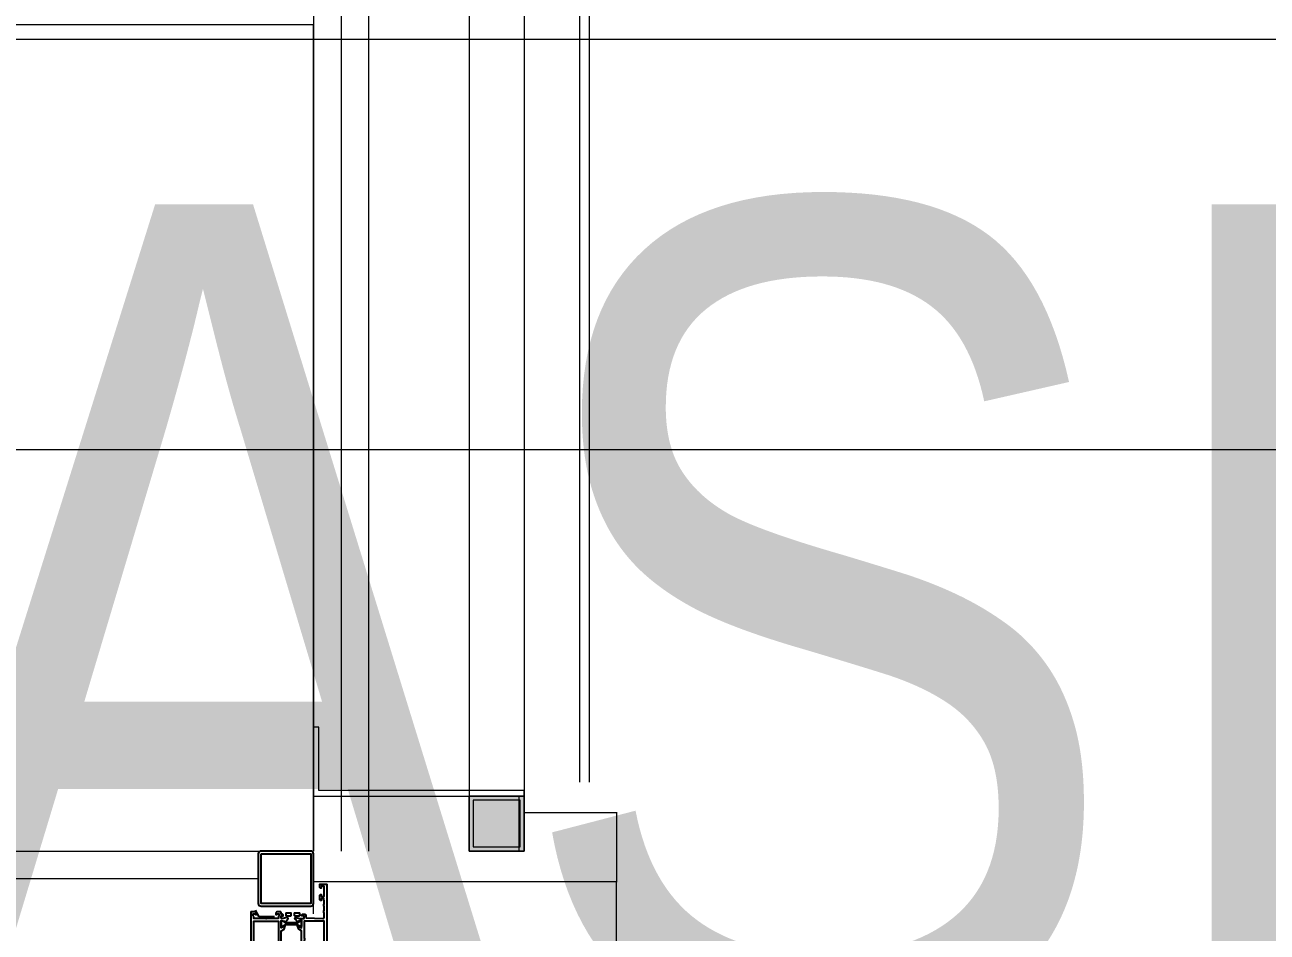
# Model space of a CAD drawing. Extents: x -9058 to 11890, y 0 to 8106.
# Drawn here: x 3904.1 to 3994.3, y 2910 to 2975.9 of the extents above; entities that cross this region are included whole.
import ezdxf
from ezdxf.enums import TextEntityAlignment as Align

# ---------------------------------------------------------------- set-up
doc = ezdxf.new("R2010")
doc.units = 0
doc.header["$LTSCALE"] = 10
doc.header["$MEASUREMENT"] = 0
doc.layers.get('0').update_dxf_attribs({"color": 9, "lineweight": 9})
for name, color, linetype, lineweight in [('01', 9, 'Continuous', 9), ('06D', 9, 'Continuous', 9), ('10', 9, 'Continuous', 9), ('14', 9, 'Continuous', 9), ('21_mahal200', 9, 'Continuous', 9), ('21_mahal200 @ 20', 9, 'Continuous', 9), ('33', 9, 'BATTING', 9), ('40A', 9, 'Continuous', 9)]:
    doc.layers.add(name, color=color, linetype=linetype, lineweight=lineweight)
doc.styles.add('Arial', font='arial.ttf', dxfattribs={"height": 2.5})
doc.styles.add('MuuM_TEXT-STANDART', font='ARIALN.TTF')
doc.linetypes.add('BATTING', pattern='A,0.0001,-0.1,[134,ltypeshp.shx,S=0.1,R=0,X=-0.1,Y=0],-0.2,[134,ltypeshp.shx,S=0.1,R=180,X=0.1,Y=0],-0.1', length=0.4001)

# ---------------------------------------------------------------- blocks, each defined once
blk = doc.blocks.new('p-s-profil')
at = {"layer": '10'}
blk.add_lwpolyline([(9, 15.3), (4.6, 15.3), (4.6, 0.4), (0, 0.4), (0, 0), (5, 0), (5, 14.9), (9, 14.9), (9, 15.3)], dxfattribs=at)
blk.add_lwpolyline([(9, 15.3), (4.6, 15.3), (4.6, 0.4), (0, 0.4), (0, 0), (5, 0), (5, 14.9), (9, 14.9), (9, 15.3)], dxfattribs=at)
blk = doc.blocks.new('p-kutu_profil_40x40')
h = blk.add_hatch(color=256)
h.dxf.hatch_style = 1
h.paths.add_polyline_path([(0, 0), (4, 0), (4, 4), (0, 4)])
h = blk.add_hatch(color=255)
h.dxf.hatch_style = 1
h.paths.add_polyline_path([(0, 0), (4, 0), (4, 4), (0, 4)])
blk.add_lwpolyline([(0, 0), (4, 0), (4, 4), (0, 4)], close=True)
at = {"layer": '10'}
for points in [[(0, 4), (4, 4), (4, 0), (0, 0)], [(0, 4), (4, 4), (4, 0), (0, 0)], [(0, 0), (4, 0), (4, 4), (0, 4)], [(0.3, 3.7), (3.7, 3.7), (3.7, 0.3), (0.3, 0.3)], [(0.3, 3.7), (3.7, 3.7), (3.7, 0.3), (0.3, 0.3)]]:
    blk.add_lwpolyline(points, close=True, dxfattribs=at)
blk = doc.blocks.new('P-DOG-PORSCHE')
at = {"layer": '06D'}
blk.add_lwpolyline([(-117.783, 24), (-2.217, 24)], dxfattribs=at)
at = {"layer": '06D', "lineweight": 25, "ltscale": 0.5}
blk.add_lwpolyline([(-5.361, -0.017, -0.131652), (-5.375, -0.067), (-5.482, -0.254, 0.131652), (-5.486, -0.269), (-5.486, -0.294, 0.414214), (-5.456, -0.324), (-5.096, -0.324, 0.414214), (-5.066, -0.294), (-5.066, -0.269, 0.131652), (-5.07, -0.254), (-5.178, -0.067, -0.131652), (-5.191, -0.017), (-5.191, 0.829, -0.131652), (-5.178, 0.879), (-5.07, 1.065, 0.131652), (-5.066, 1.08), (-5.066, 1.106, 0.414214), (-5.096, 1.136), (-5.456, 1.136, 0.414214), (-5.486, 1.106), (-5.486, 1.08, 0.131652), (-5.482, 1.065), (-5.375, 0.879, -0.131652), (-5.361, 0.829)], format="xyb", close=True, dxfattribs=at)
at = {"layer": '10', "lineweight": 25, "ltscale": 0.5}
for p, q in [((-4.779, -0.815), (-4.779, -0.985)), ((-4.779, -0.985), (-4.779, -1.946)), ((-4.779, -1.946), (-4.279, -2.216))]:
    blk.add_line(p, q, dxfattribs=at)
at = {"layer": '10', "const_width": 0.1}
blk.add_lwpolyline([(4.783, 17.3), (2.783, 17.3), (2.783, 24), (-2.217, 24), (-2.217, 2), (-4.569, 2)], dxfattribs=at)
at = {"layer": '10', "lineweight": 25, "ltscale": 0.5}
for points in [[(-6.999, 1.144), (-5.795, 1.144), (-5.673, 0.945), (-5.428, 0.853, 0.859449), (-5.398, 0.878), (-5.561, 1.144), (-5.086, 1.144, -1.229391), (-5.036, 1.114), (-5.085, 0.93, -0.283637), (-5.108, 0.908, 0.607471), (-5.124, 0.848), (-4.953, 0.675), (-4.935, 0.663, 0.700084), (-4.827, 0.738), (-4.897, 0.999), (-4.897, 1.304, -0.414214), (-4.867, 1.334), (-4.727, 1.334, -0.414214), (-4.697, 1.304), (-4.697, 1.154, 0.414214), (-4.687, 1.144), (-4.677, 1.144, 0.414214), (-4.577, 1.244), (-4.577, 1.334, 0.414214), (-4.697, 1.454), (-4.818, 1.454, -0.403083), (-4.848, 1.483), (-4.893, 2.671, -0.425337), (-4.793, 2.774), (-4.474, 2.774), (-4.474, 2.764), (-4.324, 2.764), (-4.324, 2.774), (-3.994, 2.774), (-3.994, 2.764), (-3.844, 2.764), (-3.844, 2.774), (-3.577, 2.774), (-3.577, 2.764), (-3.447, 2.764), (-3.447, 2.594, -0.414214), (-3.477, 2.564), (-3.577, 2.564), (-3.577, 2.514, 0.414214), (-3.527, 2.464), (-3.217, 2.464, 0.414214), (-3.147, 2.534), (-3.147, 2.554, 0.414214), (-3.157, 2.564), (-3.257, 2.564, -0.414214), (-3.307, 2.614), (-3.307, 2.734, -0.414214), (-3.257, 2.784), (-2.587, 2.784, -0.414214), (-2.537, 2.734), (-2.537, 2.614, -0.414214), (-2.587, 2.564), (-2.687, 2.564, 0.414214), (-2.697, 2.554), (-2.697, 2.534, 0.414214), (-2.627, 2.464), (-2.407, 2.464, 0.414214), (-2.397, 2.474), (-2.397, 2.954, 0.414214), (-2.407, 2.964), (-10.387, 2.964, 0.414214)], [(-4.477, -0.336, -0.414222), (-4.397, -0.416), (-4.397, -0.586, -0.414214), (-4.547, -0.736), (-4.587, -0.736, -0.414214), (-4.597, -0.726), (-4.597, -0.665, -0.366034), (-4.572, -0.635, 0.365977), (-4.547, -0.606), (-4.547, -0.516, 0.414214), (-4.577, -0.486), (-4.687, -0.486, 0.365977), (-4.716, -0.511, -0.365977), (-4.746, -0.536), (-4.867, -0.536, 0.414214), (-4.897, -0.566), (-4.897, -1.406), (-4.927, -1.436), (-4.897, -1.466), (-4.897, -2.306, 0.414214), (-4.867, -2.336), (-4.746, -2.336, -0.365977), (-4.716, -2.361, 0.365977), (-4.687, -2.386), (-4.577, -2.386, 0.414214), (-4.547, -2.356), (-4.547, -2.266, 0.365977), (-4.572, -2.236, -0.366034), (-4.597, -2.206), (-4.597, -2.146, -0.414214), (-4.587, -2.136), (-4.547, -2.136, -0.414214), (-4.397, -2.286), (-4.397, -2.526, -0.414214), (-4.407, -2.536), (-8.387, -2.536, -0.414214)], [(-6.999, -0.336), (-5.795, -0.336), (-5.673, -0.136), (-5.423, -0.042, -0.713664), (-5.399, -0.071), (-5.561, -0.336), (-5.086, -0.336, 1.229391), (-5.036, -0.305), (-5.085, -0.121, 0.283637), (-5.108, -0.1, -0.607471), (-5.124, -0.039), (-4.953, 0.133), (-4.935, 0.146, -0.700084), (-4.827, 0.071), (-4.897, -0.19), (-4.897, -0.306, 0.414214), (-4.867, -0.336), (-4.727, -0.336, 0.414214), (-4.697, -0.306), (-4.697, -0.196, -0.414214), (-4.687, -0.186), (-4.677, -0.186, -0.414214), (-4.577, -0.286), (-4.577, -0.306, 0.414214), (-4.547, -0.336), (-4.477, -0.336)]]:
    blk.add_lwpolyline(points, format="xyb", dxfattribs=at)
for points in [[(-7.707, 1.334), (-7.707, 1.804), (-7.697, 1.804), (-7.697, 2.304), (-7.707, 2.304), (-7.707, 2.774), (-5.087, 2.774), (-5.087, 2.304), (-5.097, 2.304), (-5.097, 1.804), (-5.087, 1.804), (-5.087, 1.334), (-6.322, 1.334), (-6.322, 1.354), (-6.472, 1.354), (-6.472, 1.334)], [(-0.2, -1.8), (-0.2, 1.8), (-3.8, 1.8), (-3.8, -1.8)], [(-7.697, -0.536), (-7.697, -2.336), (-5.097, -2.336), (-5.097, -0.536)]]:
    blk.add_lwpolyline(points, close=True, dxfattribs=at)
for points in [[(0, -1.8, -0.414214), (-0.2, -2), (-3.8, -2, -0.414214), (-4, -1.8), (-4, 1.8, -0.414214), (-3.8, 2), (-0.2, 2, -0.414214), (0, 1.8)], [(-4.499, 0.64, -0.414214), (-4.529, 0.61), (-4.659, 0.61, -0.414214), (-4.689, 0.64), (-4.689, 0.98, -0.414214), (-4.659, 1.01), (-4.529, 1.01, -0.414214), (-4.499, 0.98)], [(-4.499, 0.02, -0.414214), (-4.529, -0.01), (-4.659, -0.01, -0.414214), (-4.689, 0.02), (-4.689, 0.36, -0.414214), (-4.659, 0.39), (-4.529, 0.39, -0.414214), (-4.499, 0.36)]]:
    blk.add_lwpolyline(points, format="xyb", close=True, dxfattribs=at)
at = {"layer": '14'}
blk.add_lwpolyline([(-2, -20), (-2, -2)], dxfattribs=at)
blk = doc.blocks.new('0a_roomno2')
blk.add_lwpolyline([(30, -16), (0, -16), (0, 0), (30, 0)], close=True)
blk.add_lwpolyline([(0, 0), (30, 0)])
at = {"layer": '40A'}
blk.add_lwpolyline([(0, 0), (30, 0)], dxfattribs=at)
at = {"style": 'Arial'}
blk.add_attdef('ODANO', (0, 1.505), '', height=3, dxfattribs=at)
blk.add_attdef('MEKANADI', text='', height=3, dxfattribs=at).set_placement((0.525, -4.75), align=Align.BOTTOM_LEFT)
at = {"style": 'MuuM_TEXT-STANDART', "width": 0.6}
for tag, p in [('YER01', (15, -7)), ('TAVAN01', (20.625, -7)), ('DUVAR01', (26.25, -7)), ('YER02', (15, -10.375)), ('TAVAN02', (20.625, -10.375)), ('DUVAR02', (26.25, -10.375)), ('YER03', (15, -13.75)), ('TAVAN03', (20.625, -13.75)), ('DUVAR03', (26.25, -13.75))]:
    blk.add_attdef(tag, text='', height=2.25, dxfattribs=at).set_placement(p, align=Align.MIDDLE_CENTER)
at = {"style": 'MuuM_TEXT-STANDART'}
blk.add_attdef('M2', text='', height=2.25, dxfattribs=at).set_placement((1.3231, -7.8046), align=Align.MIDDLE_LEFT)
at = {"style": 'MuuM_TEXT-STANDART', "width": 0.6}
blk.add_attdef('TEMIZTAVANYUKSEKLIGI', text='', height=2.25, dxfattribs=at).set_placement((2.7, -13.1619), align=Align.MIDDLE_LEFT)
blk = doc.blocks.new('*U1179')
at = {"layer": '21_mahal200 @ 20', "xscale": 20, "yscale": 20, "zscale": 20}
blk.add_blockref('0a_roomno2', (3516.327, 3265.002), dxfattribs=at)
blk = doc.blocks.new('*U1180')
at = {"layer": '21_mahal200 @ 20'}
ref = blk.add_blockref('0a_roomno2', (3474.331, 2974.841), dxfattribs=dict(at, xscale=20, yscale=20, zscale=20))
ref.add_attrib('MEKANADI', 'SAT.DAN.ODASI', dxfattribs={"layer": '0', "height": 60, "style": 'Arial', "width": 0.8}).set_placement((3484.831, 2884.841), align=Align.BOTTOM_LEFT)

msp = doc.modelspace()

# ---------------------------------------------------------------- linework, layer by layer
at = {"layer": '01'}
msp.add_lwpolyline([(3865.058, 2915.873), (3925.058, 2915.873), (3925.058, 2975.873), (3865.058, 2975.873)], close=True, dxfattribs=at)
at = {"layer": '06D'}
for points in [[(3929.058, 3159.873), (3929.058, 2915.873)], [(3925.058, 3158.09), (3925.058, 2915.873)], [(3936.358, 3155.473), (3936.358, 2915.873)], [(3940.358, 3155.473), (3940.358, 2915.873)]]:
    msp.add_lwpolyline(points, dxfattribs=at)
at = {"layer": '10'}
for points in [[(3944.358, 3154.873), (3944.358, 2920.873)], [(3945.058, 3154.873), (3945.058, 2920.873)]]:
    msp.add_lwpolyline(points, dxfattribs=at)
at = {"layer": '33', "ltscale": 0.2, "flags": 128}
msp.add_lwpolyline([(3927.058, 3159.873), (3927.058, 2915.873)], dxfattribs=at)

# ---------------------------------------------------------------- block references
at = {"rotation": 270}
msp.add_blockref('p-s-profil', (3925.058, 2924.873), dxfattribs=at)
at = {"xscale": -1, "rotation": 270}
msp.add_blockref('P-DOG-PORSCHE', (3923.058, 2915.873), dxfattribs=at)
at = {"extrusion": (0, 0, -1), "zscale": -1, "rotation": 90}
msp.add_blockref('p-kutu_profil_40x40', (-3936.358, 2915.873), dxfattribs=at)
at = {"layer": '21_mahal200', "color": 6}
for name in ['*U1179', '*U1180']:
    msp.add_blockref(name, (0, 0), dxfattribs=at)

doc.saveas('drawing.dxf')
